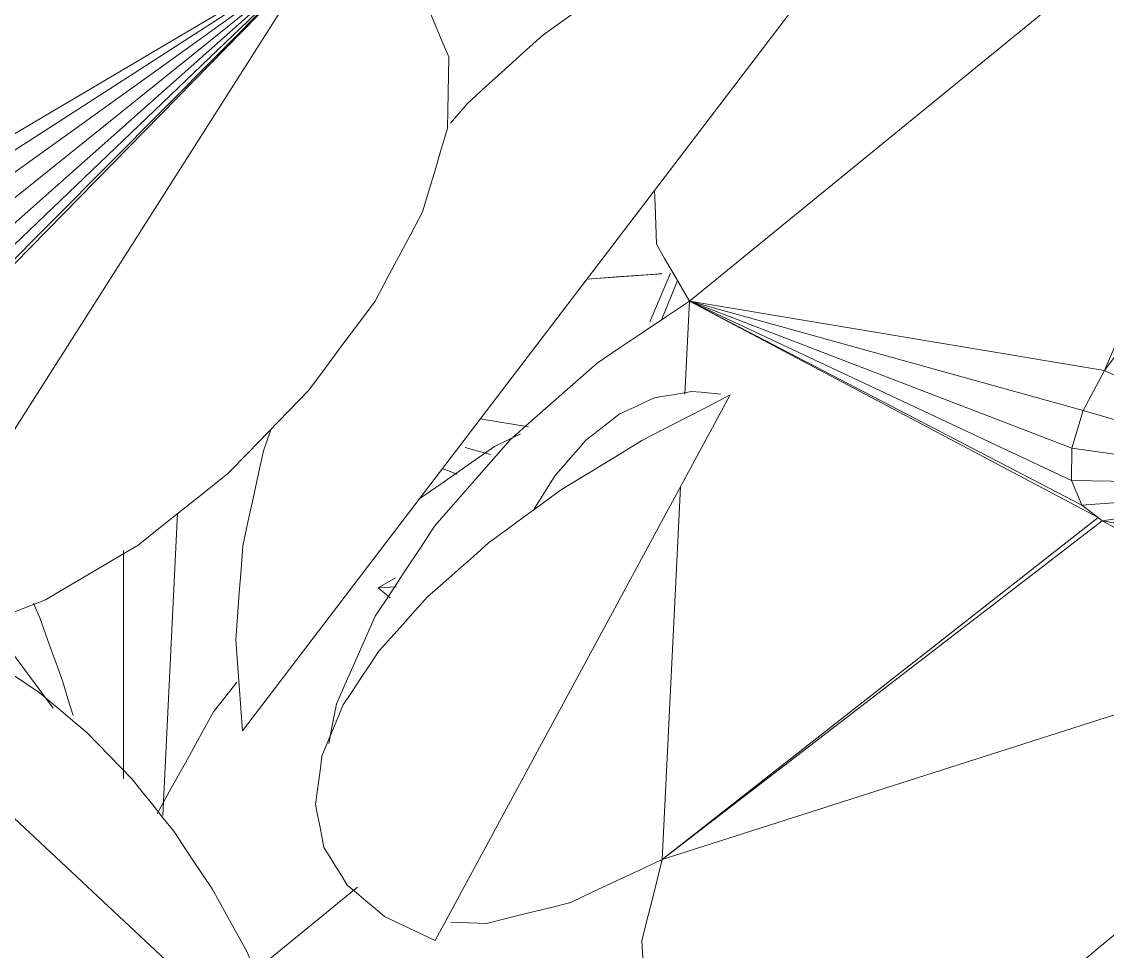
# Model space of a CAD drawing. Header units: metres. Extents: x 13.9 to 26.7, y -0.2 to 3.2.
# Drawn here: x 21.1559 to 21.2129, y 0.9407 to 0.9895 of the extents above; entities that cross this region are included whole.
import ezdxf

# ---------------------------------------------------------------- set-up
doc = ezdxf.new("R2010")
doc.units = ezdxf.units.M
for name, color, linetype, lineweight in [('Importações nas famílias', 10, 'Continuous', 5), ('Quadro estrutural', 7, 'Continuous', 5), ('Vegetação', 7, 'Continuous', 5)]:
    doc.layers.add(name, color=color, linetype=linetype, lineweight=lineweight)

# ---------------------------------------------------------------- blocks, each defined once
blk = doc.blocks.new('Planta_pergolado_12200 - plantas pergolado_skp_Component_17-V2719-Corte 1')
at = {"layer": 'Importações nas famílias'}
for p, q in [((21.19096, 0.97485), (21.226844, 1.004155)), ((21.226844, 1.004155), (21.212754, 0.971211)), ((21.19096, 0.97485), (21.190721, 0.969959)), ((21.212754, 0.971211), (21.19096, 0.97485)), ((21.211634, 0.969097), (21.19096, 0.97485)), ((21.21104, 0.967127), (21.19096, 0.97485)), ((21.211013, 0.965436), (21.19096, 0.97485)), ((21.211555, 0.964138), (21.19096, 0.97485)), ((21.212414, 0.963486), (21.19096, 0.97485)), ((21.214325, 0.973325), (21.212754, 0.971211)), ((21.211634, 0.969097), (21.212754, 0.971211)), ((21.221909, 0.966731), (21.212754, 0.971211)), ((21.21104, 0.967127), (21.211634, 0.969097)), ((21.221379, 0.966248), (21.211634, 0.969097)), ((21.211013, 0.965436), (21.21104, 0.967127)), ((21.220468, 0.965803), (21.21104, 0.967127)), ((21.220045, 0.96525), (21.211013, 0.965436)), ((21.211555, 0.964138), (21.211013, 0.965436)), ((21.190484, 0.96509), (21.18953, 0.945546)), ((21.21911, 0.964698), (21.211555, 0.964138)), ((21.212414, 0.963486), (21.211555, 0.964138)), ((21.218164, 0.964128), (21.21263, 0.963322)), ((21.18953, 0.945546), (21.212414, 0.963486)), ((21.21263, 0.963322), (21.18953, 0.945546)), ((21.21263, 0.963322), (21.212414, 0.963486)), ((21.214163, 0.963044), (21.21263, 0.963322)), ((21.224529, 0.956739), (21.21263, 0.963322)), ((21.18953, 0.945546), (21.224529, 0.956739))]:
    blk.add_line(p, q, dxfattribs=at)
at = {"layer": 'Importações nas famílias', "flags": 128}
for points in [[(21.189222, 0.97783), (21.189187, 0.978867), (21.189152, 0.979905), (21.189126, 0.980659)], [(21.19096, 0.97485), (21.190525, 0.975595), (21.190091, 0.97634), (21.189656, 0.977085), (21.189222, 0.97783)], [(21.186113, 0.971596), (21.187325, 0.972409), (21.188536, 0.973223), (21.189748, 0.974037), (21.19096, 0.97485)], [(21.181548, 0.967565), (21.182689, 0.968572), (21.18383, 0.96958), (21.184972, 0.970588), (21.186113, 0.971596)], [(21.177575, 0.963031), (21.178568, 0.964165), (21.179561, 0.965298), (21.180554, 0.966431), (21.181548, 0.967565)], [(21.174466, 0.958305), (21.175243, 0.959487), (21.17602, 0.960668), (21.176798, 0.96185), (21.177575, 0.963031)], [(21.172432, 0.953708), (21.17294, 0.954857), (21.173449, 0.956006), (21.173957, 0.957156), (21.174466, 0.958305)], [(21.172022, 0.95163), (21.172227, 0.952669), (21.172432, 0.953708)], [(21.18953, 0.945546), (21.18833, 0.944982), (21.18713, 0.944418), (21.185931, 0.943854), (21.184731, 0.94329)], [(21.18846, 0.941279), (21.188727, 0.942345), (21.188995, 0.943412), (21.189262, 0.944479), (21.18953, 0.945546)], [(21.184731, 0.94329), (21.183626, 0.943014), (21.18252, 0.942738), (21.181414, 0.942462), (21.180309, 0.942186)], [(21.214851, 0.94292), (21.21369, 0.941946), (21.212528, 0.940972), (21.211366, 0.939998), (21.210204, 0.939024)], [(21.180309, 0.942186), (21.179373, 0.942217), (21.178436, 0.942248)], [(21.188655, 0.937683), (21.188606, 0.938582), (21.188557, 0.939481), (21.188508, 0.94038), (21.18846, 0.941279)]]:
    blk.add_lwpolyline(points, dxfattribs=at)
blk = doc.blocks.new('Planta_pergolado_12200 - plantas pergolado_skp_Component_16-V2720-Corte 1')
blk.add_blockref('Planta_pergolado_12200 - plantas pergolado_skp_Component_17-V2719-Corte 1', (0, 0))
blk = doc.blocks.new('Planta_pergolado_12200 - plantas pergolado_skp_Component_12-V113-Corte 1')
at = {"layer": 'Importações nas famílias'}
blk.add_line((16.507928, 0.590257), (16.523421, 0.56162), dxfattribs=at)
at = {"layer": 'Importações nas famílias', "flags": 128}
for points in [[(16.508434, 0.590303), (16.50894, 0.590348), (16.509445, 0.590393), (16.509951, 0.590439)], [(16.509951, 0.590439), (16.510439, 0.590354), (16.510927, 0.590269), (16.511415, 0.590184), (16.511903, 0.5901)], [(16.512568, 0.587859), (16.511408, 0.588459), (16.510248, 0.589058), (16.509088, 0.589658), (16.507928, 0.590257)], [(16.511903, 0.5901), (16.512367, 0.589886), (16.512832, 0.589672), (16.513297, 0.589458), (16.513762, 0.589244)], [(16.513762, 0.589244), (16.514198, 0.588903), (16.514634, 0.588563), (16.515071, 0.588222), (16.515507, 0.587881)], [(16.516828, 0.585251), (16.515763, 0.585903), (16.514698, 0.586555), (16.513633, 0.587207), (16.512568, 0.587859)], [(16.515507, 0.587881), (16.515911, 0.587418), (16.516314, 0.586954), (16.516717, 0.58649), (16.51712, 0.586027)], [(16.51712, 0.586027), (16.517486, 0.585445), (16.517851, 0.584864), (16.518217, 0.584282)], [(16.520607, 0.582495), (16.519662, 0.583184), (16.518718, 0.583873), (16.517773, 0.584562), (16.516828, 0.585251)], [(16.523817, 0.579655), (16.523015, 0.580365), (16.522212, 0.581075), (16.52141, 0.581785), (16.520607, 0.582495)], [(16.526383, 0.576798), (16.525742, 0.577513), (16.5251, 0.578227), (16.524459, 0.578941), (16.523817, 0.579655)], [(16.528244, 0.573992), (16.527779, 0.574693), (16.527314, 0.575395), (16.526848, 0.576097), (16.526383, 0.576798)], [(16.529357, 0.571301), (16.529079, 0.571974), (16.528801, 0.572646), (16.528523, 0.573319), (16.528244, 0.573992)], [(16.529696, 0.568789), (16.529611, 0.569417), (16.529526, 0.570045), (16.529442, 0.570673), (16.529357, 0.571301)], [(16.529252, 0.566515), (16.529363, 0.567084), (16.529474, 0.567652), (16.529585, 0.568221), (16.529696, 0.568789)], [(16.528036, 0.564533), (16.52834, 0.565029), (16.528644, 0.565524), (16.528948, 0.56602), (16.529252, 0.566515)], [(16.526077, 0.562888), (16.526567, 0.563299), (16.527057, 0.563711), (16.527547, 0.564122), (16.528036, 0.564533)], [(16.523421, 0.56162), (16.524085, 0.561937), (16.524749, 0.562254), (16.525413, 0.562571), (16.526077, 0.562888)]]:
    blk.add_lwpolyline(points, dxfattribs=at)
blk = doc.blocks.new('Planta_pergolado_12200 - plantas pergolado_skp_Component_12-V114-Corte 1')
at = {"layer": 'Importações nas famílias'}
for p, q in [((16.499597, 0.617119), (16.533536, 0.572636)), ((16.522616, 0.604523), (16.521737, 0.605541)), ((16.532431, 0.587319), (16.532005, 0.588509))]:
    blk.add_line(p, q, dxfattribs=at)
at = {"layer": 'Importações nas famílias', "flags": 128}
for points in [[(16.504291, 0.616184), (16.503118, 0.616418), (16.501944, 0.616652), (16.50077, 0.616886), (16.499597, 0.617119)], [(16.50896, 0.614512), (16.507793, 0.61493), (16.506625, 0.615348), (16.505458, 0.615766), (16.504291, 0.616184)], [(16.513494, 0.612141), (16.51236, 0.612733), (16.511227, 0.613326), (16.510093, 0.613919), (16.50896, 0.614512)], [(16.517786, 0.609127), (16.516713, 0.60988), (16.51564, 0.610634), (16.514567, 0.611387), (16.513494, 0.612141)], [(16.521737, 0.605541), (16.52075, 0.606437), (16.519762, 0.607334), (16.518774, 0.60823), (16.517786, 0.609127)], [(16.533513, 0.582329), (16.533243, 0.583576), (16.532972, 0.584824), (16.532702, 0.586071), (16.532431, 0.587319)], [(16.533884, 0.577396), (16.533791, 0.578629), (16.533699, 0.579863), (16.533606, 0.581096), (16.533513, 0.582329)], [(16.533536, 0.572636), (16.533623, 0.573826), (16.53371, 0.575016), (16.533797, 0.576206), (16.533884, 0.577396)]]:
    blk.add_lwpolyline(points, dxfattribs=at)
blk = doc.blocks.new('Planta_pergolado_12200 - plantas pergolado_skp_Component_17-V2726-Corte 1')
at = {"layer": 'Importações nas famílias'}
for p, q in [((21.171338, 0.992961), (21.14538, 0.96645)), ((21.171338, 0.992961), (21.148276, 0.956739)), ((21.148309, 0.979378), (21.171338, 0.992961)), ((21.171338, 0.992961), (21.149718, 0.971211)), ((21.171338, 0.992961), (21.149842, 0.9791)), ((21.171338, 0.992961), (21.150838, 0.973325)), ((21.171338, 0.992961), (21.150917, 0.978284)), ((21.171338, 0.992961), (21.151432, 0.975295)), ((21.171338, 0.992961), (21.151459, 0.976986))]:
    blk.add_line(p, q, dxfattribs=at)
at = {"layer": 'Importações nas famílias', "flags": 128}
for points in [[(21.17712, 0.990535), (21.177421, 0.989815), (21.177721, 0.989096), (21.178022, 0.988376), (21.178322, 0.987657)], [(21.178322, 0.987657), (21.178308, 0.986719), (21.178293, 0.985781), (21.178278, 0.984844), (21.178263, 0.983906)], [(21.178263, 0.983906), (21.177934, 0.982814), (21.177605, 0.981722), (21.177275, 0.98063), (21.176946, 0.979538)], [(21.176946, 0.979538), (21.176325, 0.978366), (21.175704, 0.977194), (21.175082, 0.976022), (21.174461, 0.97485)], [(21.174461, 0.97485), (21.17359, 0.973678), (21.172719, 0.972507), (21.171848, 0.971335), (21.170977, 0.970163)], [(21.170977, 0.970163), (21.169916, 0.969071), (21.168855, 0.967979), (21.167794, 0.966887), (21.166732, 0.965795)], [(21.166732, 0.965795), (21.165553, 0.964857), (21.164374, 0.963919), (21.163195, 0.962982), (21.162015, 0.962044)], [(21.162015, 0.962044), (21.160799, 0.961324), (21.159582, 0.960605), (21.158365, 0.959885), (21.157148, 0.959166)], [(21.157148, 0.959166), (21.155976, 0.958713), (21.154805, 0.958261), (21.153633, 0.957809), (21.152462, 0.957356)]]:
    blk.add_lwpolyline(points, dxfattribs=at)
blk = doc.blocks.new('Planta_pergolado_12200 - plantas pergolado_skp_Component_16-V2727-Corte 1')
blk.add_blockref('Planta_pergolado_12200 - plantas pergolado_skp_Component_17-V2726-Corte 1', (0, 0))
at = {"extrusion": (0, 0, -1)}
for name, zscale in [('Planta_pergolado_12200 - plantas pergolado_skp_Component_12-V114-Corte 1', -0.9999999999999994), ('Planta_pergolado_12200 - plantas pergolado_skp_Component_12-V113-Corte 1', -0.9999999999999996)]:
    blk.add_blockref(name, (-37.701026, 0.379665), dxfattribs=dict(at, zscale=zscale))
blk = doc.blocks.new('Planta_pergolado_12200 - plantas pergolado_skp_-V2728-Corte 1')
for name in ['Planta_pergolado_12200 - plantas pergolado_skp_Component_16-V2727-Corte 1', 'Planta_pergolado_12200 - plantas pergolado_skp_Component_16-V2720-Corte 1']:
    blk.add_blockref(name, (0, 0))
blk = doc.blocks.new('Planta_pergolado_12200 - plantas pergolado_skp_-V2729-Corte 1')
blk.add_blockref('Planta_pergolado_12200 - plantas pergolado_skp_-V2728-Corte 1', (0, 0))
blk = doc.blocks.new('Planta_pergolado_12200 - plantas pergolado_skp_Component_12-V2805-Corte 1')
at = {"layer": 'Importações nas famílias'}
for p, q in [((21.192705, 0.897332), (21.193283, 0.897501)), ((21.190134, 0.882257), (21.1943, 0.895689))]:
    blk.add_line(p, q, dxfattribs=at)
at = {"layer": 'Importações nas famílias', "flags": 128}
for points in [[(21.190589, 0.896172), (21.191118, 0.896462), (21.191647, 0.896752), (21.192176, 0.897042), (21.192705, 0.897332)], [(21.188696, 0.894537), (21.18917, 0.894946), (21.189643, 0.895355), (21.190116, 0.895763), (21.190589, 0.896172)], [(21.187047, 0.892448), (21.187459, 0.89297), (21.187872, 0.893493), (21.188284, 0.894015), (21.188696, 0.894537)], [(21.18566, 0.889926), (21.186007, 0.890556), (21.186353, 0.891187), (21.1867, 0.891817), (21.187047, 0.892448)], [(21.18455, 0.887), (21.184827, 0.887731), (21.185105, 0.888463), (21.185382, 0.889194), (21.18566, 0.889926)], [(21.183729, 0.883702), (21.183934, 0.884526), (21.18414, 0.885351), (21.184345, 0.886175), (21.18455, 0.887)], [(21.183208, 0.880069), (21.183338, 0.880977), (21.183469, 0.881885), (21.183599, 0.882794), (21.183729, 0.883702)]]:
    blk.add_lwpolyline(points, dxfattribs=at)
blk = doc.blocks.new('Planta_pergolado_12200 - plantas pergolado_skp_Component_12-V2806-Corte 1')
at = {"layer": 'Importações nas famílias'}
for p in [(21.161243, 0.881403), (21.161243, 0.885111)]:
    blk.add_line(p, (21.161882, 0.885944), dxfattribs=at)
blk = doc.blocks.new('Planta_pergolado_12200 - plantas pergolado_skp_Component_12-V2807-Corte 1')
at = {"layer": 'Importações nas famílias'}
blk.add_line((21.178431, 0.879243), (21.177393, 0.882054), dxfattribs=at)
at = {"layer": 'Importações nas famílias', "flags": 128}
for points in [[(21.164745, 0.893133), (21.164795, 0.89383), (21.164851, 0.89461)], [(21.176319, 0.875487), (21.175534, 0.875978), (21.174908, 0.876369)]]:
    blk.add_lwpolyline(points, dxfattribs=at)
blk = doc.blocks.new('Planta_pergolado_12200 - plantas pergolado_skp_Component_17-V2808-Corte 1')
at = {"layer": 'Importações nas famílias'}
for p, q in [((21.180728, 0.967223), (21.182096, 0.967872)), ((21.168072, 0.939634), (21.173531, 0.944091)), ((21.188636, 0.940186), (21.188291, 0.939379)), ((21.180993, 0.932906), (21.170235, 0.934702)), ((21.177954, 0.930251), (21.169302, 0.933579)), ((21.17919, 0.931452), (21.170545, 0.933858)), ((21.177049, 0.929443), (21.169481, 0.932996)), ((21.176561, 0.929007), (21.169593, 0.932631)), ((21.176472, 0.928928), (21.169614, 0.932561)), ((21.163204, 0.931309), (21.161995, 0.906535)), ((21.161995, 0.906535), (21.17919, 0.920015)), ((21.17919, 0.919767), (21.161995, 0.906535)), ((21.187996, 0.91485), (21.189367, 0.915288)), ((21.161995, 0.906535), (21.176473, 0.911165)), ((21.161995, 0.906535), (21.161243, 0.906181)), ((21.187317, 0.903909), (21.186343, 0.903093))]:
    blk.add_line(p, q, dxfattribs=at)
at = {"layer": 'Importações nas famílias', "flags": 128}
for points in [[(21.176754, 0.964443), (21.177976, 0.965297), (21.179352, 0.96626), (21.180728, 0.967223)], [(21.165974, 0.953299), (21.167021, 0.954623), (21.167203, 0.954853)], [(21.163018, 0.947938), (21.163757, 0.949278), (21.164496, 0.950618), (21.165235, 0.951959), (21.165974, 0.953299)], [(21.190102, 0.906926), (21.189374, 0.906137), (21.188346, 0.905023), (21.187317, 0.903909)], [(21.161243, 0.903537), (21.16146, 0.904401), (21.161728, 0.905468), (21.161995, 0.906535)], [(21.162568, 0.895994), (21.162206, 0.896664), (21.161844, 0.897333), (21.161483, 0.898003), (21.161121, 0.898672)], [(21.165157, 0.894423), (21.164519, 0.894811), (21.163869, 0.895205), (21.163219, 0.8956), (21.162568, 0.895994)]]:
    blk.add_lwpolyline(points, dxfattribs=at)
blk = doc.blocks.new('Planta_pergolado_12200 - plantas pergolado_skp_Component_16-V2809-Corte 1')
for name in ['Planta_pergolado_12200 - plantas pergolado_skp_Component_17-V2808-Corte 1', 'Planta_pergolado_12200 - plantas pergolado_skp_Component_12-V2805-Corte 1', 'Planta_pergolado_12200 - plantas pergolado_skp_Component_12-V2807-Corte 1', 'Planta_pergolado_12200 - plantas pergolado_skp_Component_12-V2806-Corte 1']:
    blk.add_blockref(name, (0, 0))
blk = doc.blocks.new('Planta_pergolado_12200 - plantas pergolado_skp_-V2810-Corte 1')
blk.add_blockref('Planta_pergolado_12200 - plantas pergolado_skp_Component_16-V2809-Corte 1', (0, 0))
blk = doc.blocks.new('Planta_pergolado_12200 - plantas pergolado_skp_-V2811-Corte 1')
blk.add_blockref('Planta_pergolado_12200 - plantas pergolado_skp_-V2810-Corte 1', (0, 0))
blk = doc.blocks.new('Planta_pergolado_12200 - plantas pergolado_skp_-V2968-Corte 1')
for name in ['Planta_pergolado_12200 - plantas pergolado_skp_-V2729-Corte 1', 'Planta_pergolado_12200 - plantas pergolado_skp_-V2811-Corte 1']:
    blk.add_blockref(name, (0, 0))
blk = doc.blocks.new('Planta_pergolado_12200 - plantas pergolado_skp_Component_12-V520-Corte 1')
at = {"layer": 'Importações nas famílias'}
for p, q in [((16.730018, 0.967213), (16.729693, 0.966435)), ((16.732406, 0.966299), (16.729, 0.961702))]:
    blk.add_line(p, q, dxfattribs=at)
at = {"layer": 'Importações nas famílias', "flags": 128}
for points in [[(16.729693, 0.966435), (16.729393, 0.965598), (16.729092, 0.96476), (16.728791, 0.963923), (16.728491, 0.963086)], [(16.728491, 0.963086), (16.728217, 0.962199), (16.727943, 0.961312)]]:
    blk.add_lwpolyline(points, dxfattribs=at)
blk = doc.blocks.new('Planta_pergolado_12200 - plantas pergolado_skp_Component_16-V2974-Corte 1')
at = {"extrusion": (0, 0, -1), "zscale": -0.9999999999999996}
blk.add_blockref('Planta_pergolado_12200 - plantas pergolado_skp_Component_12-V520-Corte 1', (-37.88655, -0.008219), dxfattribs=at)
blk = doc.blocks.new('Planta_pergolado_12200 - plantas pergolado_skp_-V3034-Corte 1')
blk.add_blockref('Planta_pergolado_12200 - plantas pergolado_skp_Component_16-V2974-Corte 1', (0, 0))
blk = doc.blocks.new('Planta_pergolado_12200 - plantas pergolado_skp_Component_12-V3035-Corte 1')
at = {"layer": 'Importações nas famílias'}
blk.add_line((21.18951, 0.976285), (21.185566, 0.975992), dxfattribs=at)
at = {"layer": 'Importações nas famílias', "flags": 128}
for points in [[(21.188175, 0.976189), (21.189186, 0.976264), (21.18951, 0.976288)], [(21.186068, 0.976033), (21.187121, 0.976111), (21.188175, 0.976189)]]:
    blk.add_lwpolyline(points, dxfattribs=at)
blk = doc.blocks.new('Planta_pergolado_12200 - plantas pergolado_skp_Component_12-V3037-Corte 1')
at = {"layer": 'Importações nas famílias'}
blk.add_line((21.170653, 0.933564), (21.147854, 0.954853), dxfattribs=at)
at = {"layer": 'Importações nas famílias', "flags": 128}
for points in [[(21.154234, 0.956039), (21.153566, 0.956376), (21.152898, 0.956714), (21.15223, 0.957051), (21.151581, 0.957379)], [(21.15683, 0.954307), (21.156181, 0.95474), (21.155532, 0.955173), (21.154883, 0.955606), (21.154234, 0.956039)], [(21.159322, 0.952211), (21.158699, 0.952735), (21.158076, 0.953259), (21.157453, 0.953783), (21.15683, 0.954307)], [(21.161682, 0.949776), (21.161092, 0.950385), (21.160502, 0.950994), (21.159912, 0.951602), (21.159322, 0.952211)], [(21.144778, 0.949866), (21.145239, 0.949238), (21.1457, 0.94861), (21.146161, 0.947982), (21.146622, 0.947354)], [(21.163884, 0.947028), (21.163333, 0.947715), (21.162783, 0.948402), (21.162232, 0.949089), (21.161682, 0.949776)], [(21.146622, 0.947354), (21.147217, 0.946733), (21.147811, 0.946111), (21.148406, 0.94549), (21.149, 0.944868)], [(21.165903, 0.943998), (21.165398, 0.944755), (21.164893, 0.945513), (21.164388, 0.946271), (21.163884, 0.947028)], [(21.149, 0.944868), (21.149714, 0.944268), (21.150428, 0.943668), (21.151141, 0.943068), (21.151855, 0.942468)], [(21.167717, 0.940719), (21.167264, 0.941539), (21.16681, 0.942358), (21.166357, 0.943178), (21.165903, 0.943998)], [(21.151855, 0.942468), (21.152672, 0.941903), (21.153488, 0.941338), (21.154305, 0.940773), (21.155121, 0.940208)], [(21.169306, 0.937228), (21.168909, 0.938101), (21.168512, 0.938974), (21.168115, 0.939846), (21.167717, 0.940719)], [(21.155121, 0.940208), (21.156021, 0.939691), (21.156921, 0.939175), (21.157821, 0.938659), (21.158721, 0.938142)], [(21.158721, 0.938142), (21.159683, 0.937686), (21.160646, 0.93723), (21.161608, 0.936775), (21.16257, 0.936319)], [(21.170653, 0.933564), (21.170316, 0.93448), (21.16998, 0.935396), (21.169643, 0.936312), (21.169306, 0.937228)], [(21.16257, 0.936319), (21.163572, 0.935934), (21.164575, 0.93555), (21.165577, 0.935165), (21.166579, 0.934781)], [(21.166579, 0.934781), (21.167597, 0.934476), (21.168616, 0.934172), (21.169634, 0.933868), (21.170653, 0.933564)]]:
    blk.add_lwpolyline(points, dxfattribs=at)
blk = doc.blocks.new('Planta_pergolado_12200 - plantas pergolado_skp_Component_16-V3039-Corte 1')
for name in ['Planta_pergolado_12200 - plantas pergolado_skp_Component_12-V3035-Corte 1', 'Planta_pergolado_12200 - plantas pergolado_skp_Component_12-V3037-Corte 1']:
    blk.add_blockref(name, (0, 0))
blk = doc.blocks.new('Planta_pergolado_12200 - plantas pergolado_skp_-V3114-Corte 1')
blk.add_blockref('Planta_pergolado_12200 - plantas pergolado_skp_Component_16-V3039-Corte 1', (0, 0))
blk = doc.blocks.new('Planta_pergolado_12200 - plantas pergolado_skp_Component_17-V3151-Corte 1')
at = {"layer": 'Importações nas famílias'}
for p, q in [((21.19101, 1.006091), (21.192213, 1.006361)), ((21.189969, 0.976319), (21.188873, 0.973757)), ((21.18951, 0.973896), (21.190334, 0.975924)), ((21.182503, 0.968249), (21.17998, 0.968671)), ((21.180521, 0.966792), (21.17919, 0.967162)), ((21.178763, 0.96576), (21.177987, 0.966059)), ((21.164088, 0.963721), (21.163314, 0.947859))]:
    blk.add_line(p, q, dxfattribs=at)
at = {"layer": 'Importações nas famílias', "flags": 128}
blk.add_lwpolyline([(21.192213, 1.006361), (21.193227, 1.006248), (21.194241, 1.006134)], dxfattribs=at)
blk = doc.blocks.new('Planta_pergolado_12200 - plantas pergolado_skp_Component_16-V3152-Corte 1')
blk.add_blockref('Planta_pergolado_12200 - plantas pergolado_skp_Component_17-V3151-Corte 1', (0, 0))
blk = doc.blocks.new('Planta_pergolado_12200 - plantas pergolado_skp_-V3171-Corte 1')
blk.add_blockref('Planta_pergolado_12200 - plantas pergolado_skp_Component_16-V3152-Corte 1', (0, 0))
blk = doc.blocks.new('Planta_pergolado_12200 - plantas pergolado_skp_-V3172-Corte 1')
blk.add_blockref('Planta_pergolado_12200 - plantas pergolado_skp_-V3171-Corte 1', (0, 0))
blk = doc.blocks.new('Planta_pergolado_12200 - plantas pergolado_skp_Component_12-V838-Corte 1')
at = {"layer": 'Importações nas famílias'}
for p, q in [((16.711925, 0.968014), (16.711013, 0.968544)), ((16.711925, 0.968014), (16.71098, 0.96807)), ((16.711301, 0.967488), (16.711925, 0.968014))]:
    blk.add_line(p, q, dxfattribs=at)
blk = doc.blocks.new('Planta_pergolado_12200 - plantas pergolado_skp_Component_16-V3219-Corte 1')
at = {"extrusion": (0, 0, -1), "zscale": -0.9999999999999998}
blk.add_blockref('Planta_pergolado_12200 - plantas pergolado_skp_Component_12-V838-Corte 1', (-37.88655, -0.008219), dxfattribs=at)
blk = doc.blocks.new('Planta_pergolado_12200 - plantas pergolado_skp_-V3233-Corte 1')
blk.add_blockref('Planta_pergolado_12200 - plantas pergolado_skp_Component_16-V3219-Corte 1', (0, 0))
blk = doc.blocks.new('Planta_pergolado_12200 - plantas pergolado_skp_-V3234-Corte 1')
blk.add_blockref('Planta_pergolado_12200 - plantas pergolado_skp_-V3233-Corte 1', (0, 0))
blk = doc.blocks.new('Planta_pergolado_12200 - plantas pergolado_skp_-V3304-Corte 1')
for name in ['Planta_pergolado_12200 - plantas pergolado_skp_-V3234-Corte 1', 'Planta_pergolado_12200 - plantas pergolado_skp_-V3114-Corte 1', 'Planta_pergolado_12200 - plantas pergolado_skp_-V3172-Corte 1', 'Planta_pergolado_12200 - plantas pergolado_skp_-V3034-Corte 1']:
    blk.add_blockref(name, (0, 0))
blk = doc.blocks.new('Planta_pergolado_12200 - Planta_pergolado_12200-3075656-Corte 1')
for name in ['Planta_pergolado_12200 - plantas pergolado_skp_-V3304-Corte 1', 'Planta_pergolado_12200 - plantas pergolado_skp_-V2968-Corte 1']:
    blk.add_blockref(name, (0, 0))
blk = doc.blocks.new('sloupek - Tram-3097386-Corte 1')
at = {"layer": 'Quadro estrutural', "color": 10}
blk.add_line((21.161243, 0.961754), (21.161243, 0.949773), dxfattribs=at)

msp = doc.modelspace()

# ---------------------------------------------------------------- block references
at = {"layer": 'Quadro estrutural', "color": 10}
msp.add_blockref('sloupek - Tram-3097386-Corte 1', (0, 0), dxfattribs=at)
at = {"layer": 'Vegetação', "color": 10}
msp.add_blockref('Planta_pergolado_12200 - Planta_pergolado_12200-3075656-Corte 1', (0, 0), dxfattribs=at)

doc.saveas('drawing.dxf')
